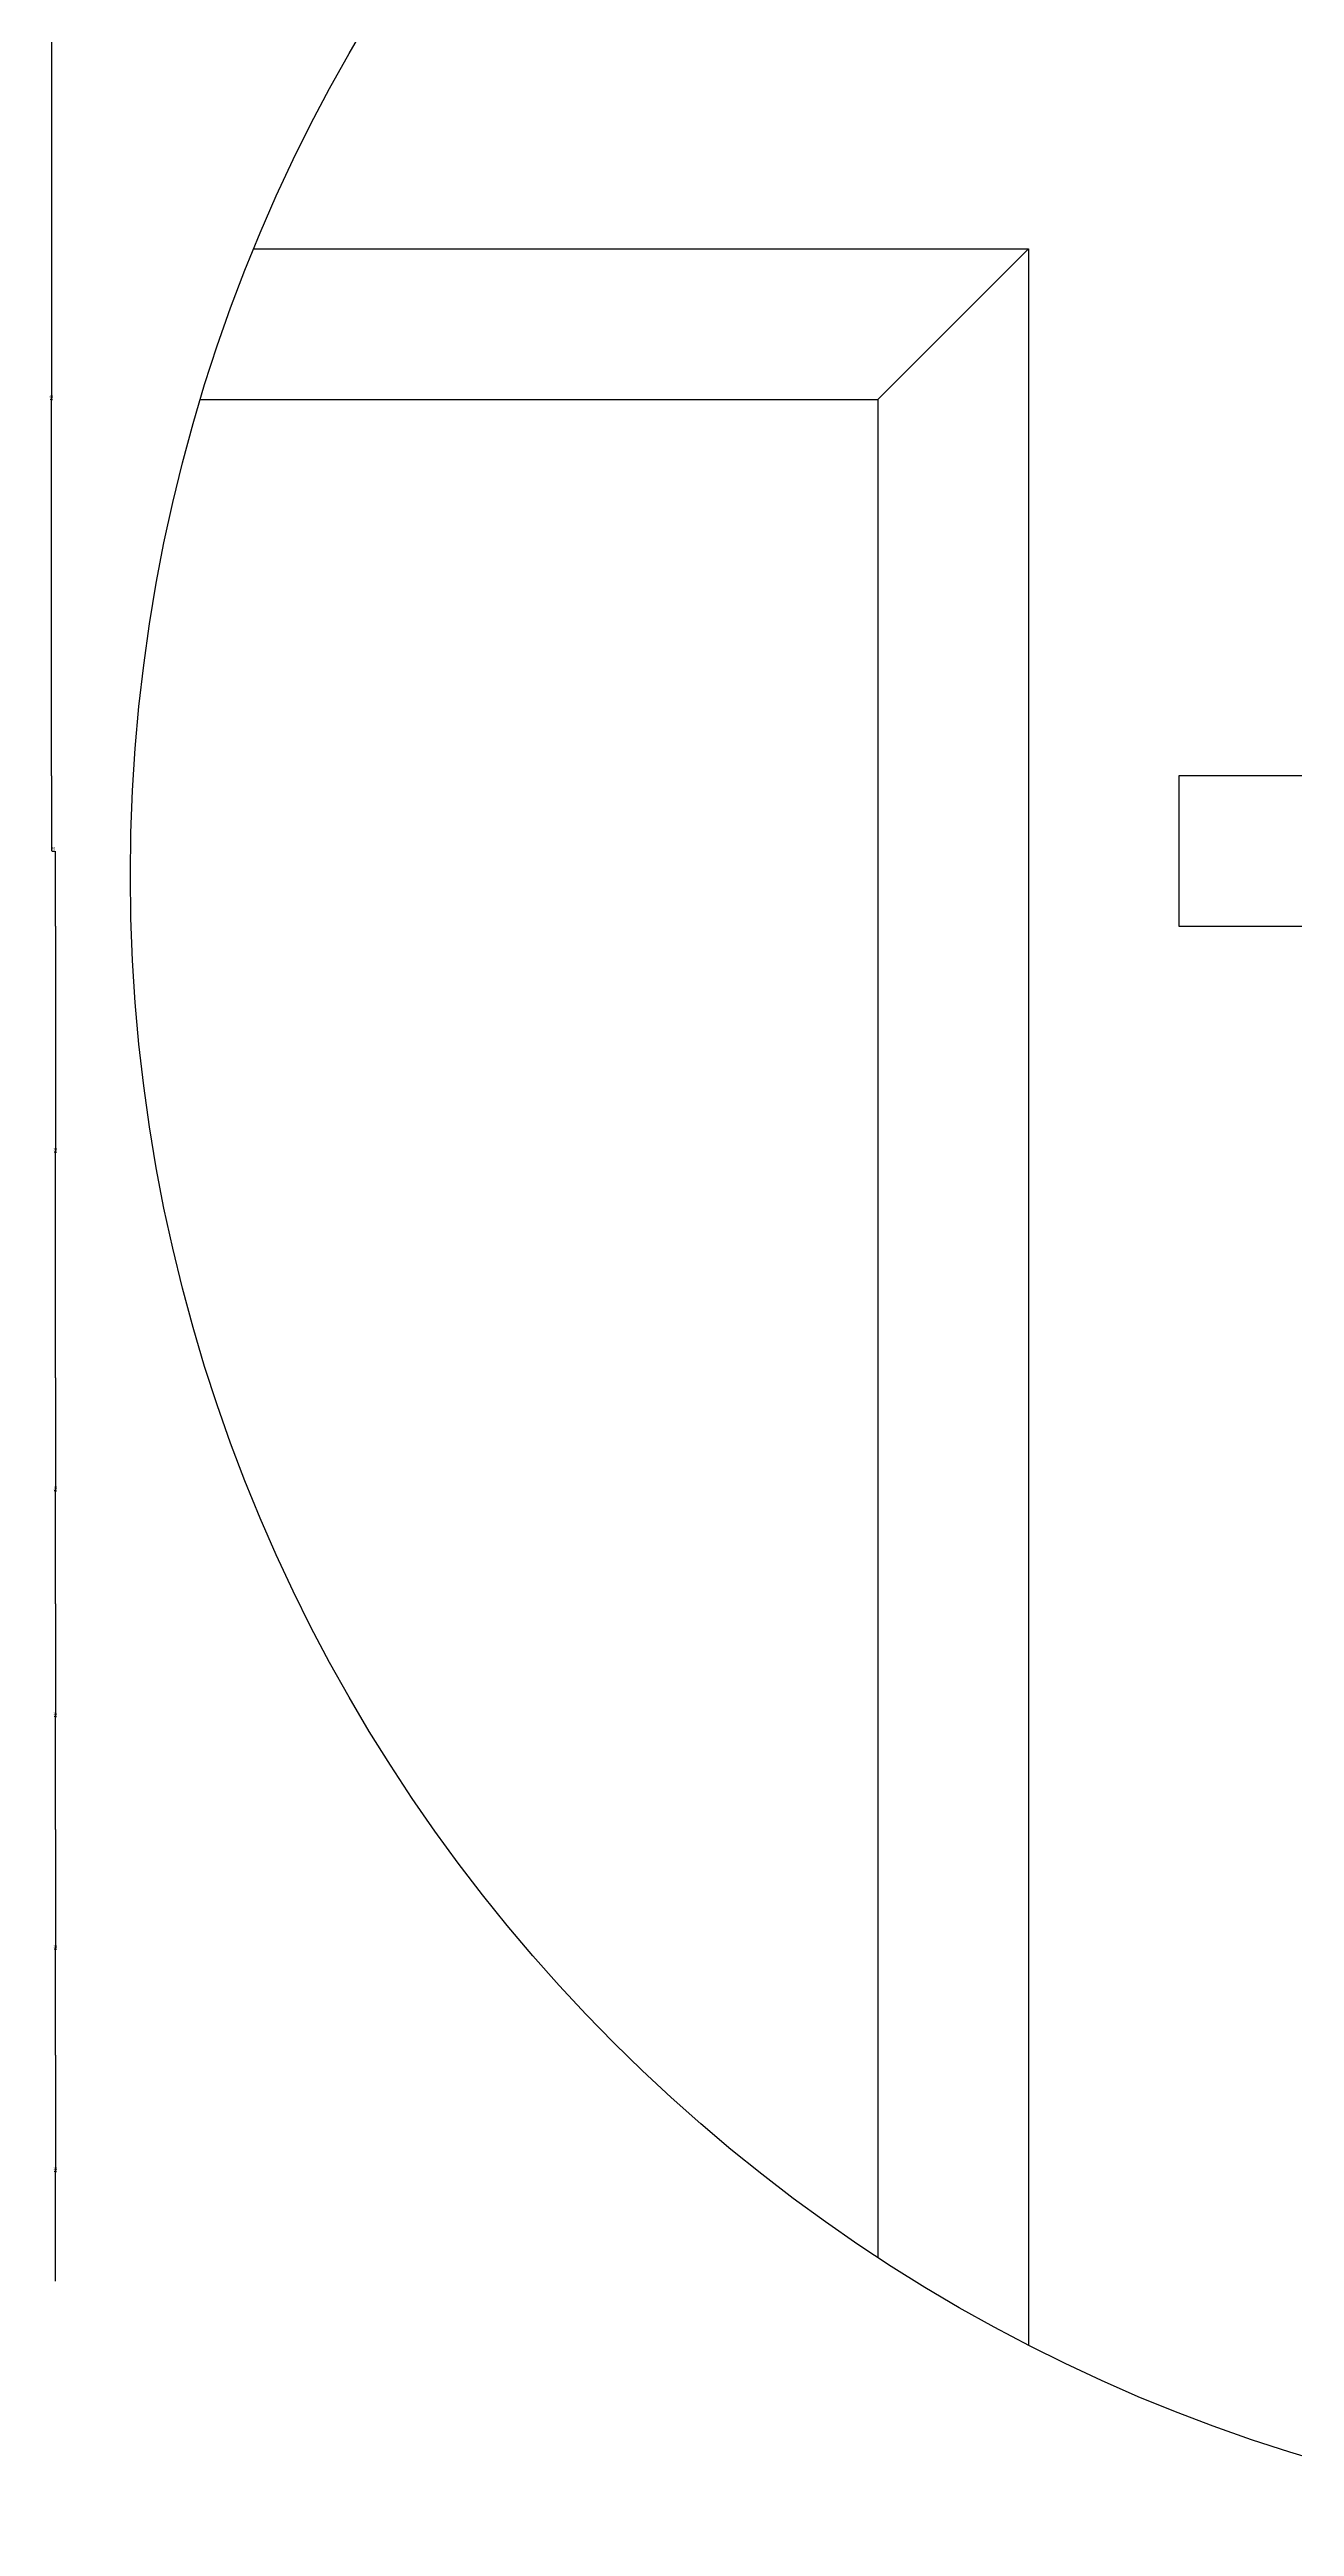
# Model space of a CAD drawing. Header units: metres. Extents: x 278 to 5235, y 197 to 7080.
# Drawn here: x 422 to 918, y 2836 to 3823 of the extents above; entities that cross this region are included whole.
import ezdxf

# ---------------------------------------------------------------- set-up
doc = ezdxf.new("R2010")
doc.units = ezdxf.units.M
for name, color, linetype in [('3', 3, 'Continuous'), ('4', 4, 'Continuous'), ('7', 7, 'Continuous'), ('BH', 3, 'Continuous'), ('DIM', 3, 'Continuous')]:
    doc.layers.add(name, color=color, linetype=linetype)
doc.dimstyles.get("Standard").update_dxf_attribs({"dimtxt": 2.5, "dimasz": 2.5, "dimexe": 1.25, "dimexo": 0.625, "dimtad": 1, "dimcen": 2.5, "dimazin": 3, "dimtfac": 1, "dimtmove": 0, "dimatfit": 3})

# ---------------------------------------------------------------- blocks, each defined once
blk = doc.blocks.new('*D1')
for p, q in [((424.05, 3473.62), (424.05, 3383.62)), ((423.8, 3383.62), (423.55, 3383.62)), ((424.05, 3293.62), (424.05, 3383.62)), ((424.05, 3383.62), (424.05, 3383.62)), ((424.3, 3383.62), (424.55, 3383.62))]:
    blk.add_line(p, q)
at = {"layer": 'Defpoints'}
for p in [(424.05, 3473.62), (424.05, 3383.62), (424.05, 3293.62)]:
    blk.add_point(p, dxfattribs=at)
at = {"layer": 'DIM', "insert": (424.05, 3384.745), "char_height": 1, "attachment_point": 5}
blk.add_mtext('30', dxfattribs=at)
blk = doc.blocks.new('*D15')
for p, q in [((424.05, 3023.62), (424.05, 2977.23)), ((423.8, 2977.23), (423.55, 2977.23)), ((424.05, 2933.62), (424.05, 2977.23)), ((424.05, 2977.23), (424.05, 2977.23)), ((424.3, 2977.23), (424.55, 2977.23))]:
    blk.add_line(p, q)
at = {"layer": 'Defpoints'}
for p in [(424.05, 3023.62), (424.05, 2977.23), (424.05, 2933.62)]:
    blk.add_point(p, dxfattribs=at)
at = {"layer": 'DIM', "insert": (424.05, 2978.355), "char_height": 1, "attachment_point": 5}
blk.add_mtext('15', dxfattribs=at)
blk = doc.blocks.new('*D16')
for p, q in [((424.05, 3203.62), (424.05, 3158.62)), ((423.8, 3158.62), (423.55, 3158.62)), ((424.05, 3113.62), (424.05, 3158.62)), ((424.05, 3158.62), (424.05, 3158.62)), ((424.3, 3158.62), (424.55, 3158.62))]:
    blk.add_line(p, q)
at = {"layer": 'Defpoints'}
for p in [(424.05, 3203.62), (424.05, 3158.62), (424.05, 3113.62)]:
    blk.add_point(p, dxfattribs=at)
at = {"layer": 'DIM', "insert": (424.05, 3159.745), "char_height": 1, "attachment_point": 5}
blk.add_mtext('15', dxfattribs=at)
blk = doc.blocks.new('*D17')
for p, q in [((424.05, 3293.62), (424.05, 3248.62)), ((423.8, 3248.62), (423.55, 3248.62)), ((424.05, 3203.62), (424.05, 3248.62)), ((424.05, 3248.62), (424.05, 3248.62)), ((424.3, 3248.62), (424.55, 3248.62))]:
    blk.add_line(p, q)
at = {"layer": 'Defpoints'}
for p in [(424.05, 3293.62), (424.05, 3248.62), (424.05, 3203.62)]:
    blk.add_point(p, dxfattribs=at)
at = {"layer": 'DIM', "insert": (424.05, 3249.745), "char_height": 1, "attachment_point": 5}
blk.add_mtext('15', dxfattribs=at)
blk = doc.blocks.new('*D18')
for p, q in [((424.05, 3113.62), (424.05, 3065.85)), ((423.8, 3065.85), (423.55, 3065.85)), ((424.05, 3023.62), (424.05, 3065.85)), ((424.05, 3065.85), (424.05, 3065.85)), ((424.3, 3065.85), (424.55, 3065.85))]:
    blk.add_line(p, q)
at = {"layer": 'Defpoints'}
for p in [(424.05, 3113.62), (424.05, 3065.85), (424.05, 3023.62)]:
    blk.add_point(p, dxfattribs=at)
at = {"layer": 'DIM', "insert": (424.05, 3066.975), "char_height": 1, "attachment_point": 5}
blk.add_mtext('15', dxfattribs=at)
blk = doc.blocks.new('*D56')
for p, q in [((422.47, 3833.62), (422.47, 3683.62)), ((422.22, 3683.62), (421.97, 3683.62)), ((422.47, 3533.62), (422.47, 3683.62)), ((422.47, 3683.62), (422.47, 3683.62)), ((422.72, 3683.62), (422.97, 3683.62))]:
    blk.add_line(p, q)
at = {"layer": 'Defpoints'}
for p in [(422.47, 3833.62), (422.47, 3683.62), (422.47, 3533.62)]:
    blk.add_point(p, dxfattribs=at)
at = {"layer": 'DIM', "insert": (422.47, 3684.745), "char_height": 1, "attachment_point": 5}
blk.add_mtext('50', dxfattribs=at)
blk = doc.blocks.new('*D57')
for p, q in [((422.47, 3533.62), (422.47, 3503.62)), ((422.72, 3503.62), (423.8, 3503.62)), ((424.05, 3473.62), (424.05, 3503.62))]:
    blk.add_line(p, q)
at = {"layer": 'Defpoints'}
for p in [(422.47, 3533.62), (422.47, 3503.62), (424.05, 3473.62)]:
    blk.add_point(p, dxfattribs=at)
at = {"layer": 'DIM', "insert": (423.26, 3504.745), "char_height": 1, "attachment_point": 5}
blk.add_mtext('10', dxfattribs=at)

msp = doc.modelspace()

# ---------------------------------------------------------------- hatches: boundary and pattern name
at = {"layer": 'BH'}
h = msp.add_hatch(dxfattribs=at)
h.set_pattern_fill('AR-RROOF', scale=600)
h.paths.add_polyline_path([(808.08, 3983.62, 0.01), (801.09, 4073.88, 0.06), (672.46, 3983.62)])
h.paths.add_polyline_path([(752.08, 3683.62), (481.93, 3683.62, 0.07), (453.99, 3493.9, 0.25), (752.08, 2943)])
h.paths.add_polyline_path([(1770.18, 3493.9, 0.07), (1742.24, 3683.62), (1412.08, 3683.62), (1412.08, 2908.16, 0.28)])

# ---------------------------------------------------------------- linework, layer by layer
at = {"layer": '3'}
msp.add_line((752.08, 3683.62), (812.08, 3743.62), dxfattribs=at)
at = {"layer": '4'}
for points in [[(1232.08, 2846.84), (1232.08, 3473.62), (1292.08, 3473.62), (1292.08, 3533.62), (1232.08, 3533.62), (1232.08, 3833.62), (1285.91, 3833.62), (1285.91, 3893.62), (1349.01, 3893.62), (1349.01, 3983.62), (808.08, 3983.62), (808.08, 3893.62), (871.18, 3893.62), (871.18, 3833.62), (932.08, 3833.62), (932.08, 3533.62), (872.08, 3533.62), (872.08, 3473.62), (932.08, 3473.62), (932.08, 2860.9)], [(503.21, 3743.62), (812.08, 3743.62), (812.08, 2908.16)]]:
    msp.add_lwpolyline(points, dxfattribs=at)
at = {"layer": '7'}
msp.add_lwpolyline([(481.93, 3683.62), (752.08, 3683.62), (752.08, 2943)], dxfattribs=at)
at = {"layer": 'DIM'}
msp.add_circle((1112.08, 3493.9), 658.1, dxfattribs=at)

# ---------------------------------------------------------------- dimensions: what is measured, and where the dimension line sits
for base, p1, p2, text, picture, middle in [((422.47, 3683.62), (422.47, 3833.62), (422.47, 3533.62), '50', '*D56', (422.47, 3684.745)), ((422.47, 3503.62), (422.47, 3533.62), (424.05, 3473.62), '10', '*D57', (423.26, 3504.745)), ((424.05, 3383.62), (424.05, 3473.62), (424.05, 3293.62), '30', '*D1', (424.05, 3384.745)), ((424.05, 3248.62), (424.05, 3293.62), (424.05, 3203.62), '15', '*D17', (424.05, 3249.745)), ((424.05, 3158.62), (424.05, 3203.62), (424.05, 3113.62), '15', '*D16', (424.05, 3159.745)), ((424.05, 3065.85), (424.05, 3113.62), (424.05, 3023.62), '15', '*D18', (424.05, 3066.975)), ((424.05, 2977.23), (424.05, 3023.62), (424.05, 2933.62), '15', '*D15', (424.05, 2978.355))]:
    dim = msp.add_linear_dim(base=base, p1=p1, p2=p2, text=text, dimstyle='Standard', dxfattribs=at)
    dim.commit()
    dim.dimension.update_dxf_attribs({"geometry": picture, "text_midpoint": middle})

doc.saveas('drawing.dxf')
